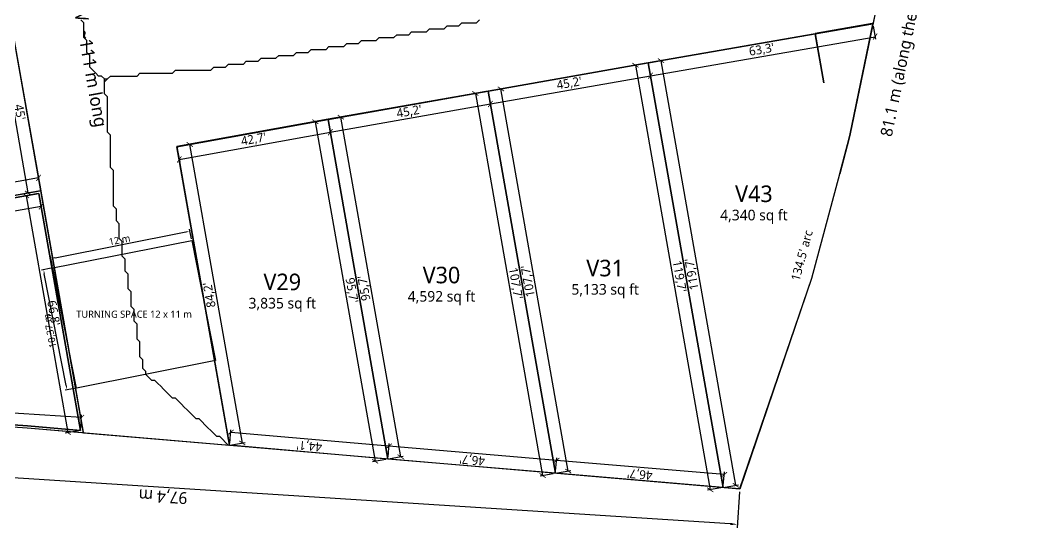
# Model space of a CAD drawing. Header units: metres. Extents: x 77 to 647, y -942 to -10.
# Drawn here: x 379.6 to 464.4, y -212.9 to -169.9 of the extents above; entities that cross this region are included whole.
import ezdxf
from ezdxf.enums import TextEntityAlignment as Align

# ---------------------------------------------------------------- set-up
doc = ezdxf.new("R2010")
doc.units = ezdxf.units.M
for name, color, linetype in [('COLONY_BOUNDARY', 3, 'Continuous'), ('DIM_BOUNDARY', 3, 'Continuous'), ('DIM_OTHER', 6, 'Continuous'), ('DIM_PLOTS', 5, 'Continuous'), ('DIM_PLOTS_ARC', 5, 'Continuous'), ('LANDSCAPE', 72, 'Continuous'), ('PLOT_TEXT', 7, 'Continuous'), ('PLOTS', 1, 'Continuous'), ('ROAD_CENTRELINE', 9, 'Continuous'), ('ROAD_TEXT', 7, 'Continuous'), ('ROADS', 8, 'Continuous'), ('TURNING_SPACE', 30, 'Continuous')]:
    doc.layers.add(name, color=color, linetype=linetype)
doc.styles.add('OpenSans', font='OpenSans-Regular.ttf')
doc.dimstyles.new('PLOT_FT', dxfattribs={"dimtxt": 0.75, "dimasz": 0.45, "dimexe": 0.225, "dimexo": 0.1875, "dimgap": 0.15, "dimtad": 1, "dimdec": 1, "dimlfac": 3.28084, "dimtxsty": 'OpenSans', "dimblk": 'ARCHTICK', "dimcen": 2.5, "dimazin": 3, "dimtfac": 1, "dimtmove": 0, "dimatfit": 3})
doc.dimstyles.new('ROAD_M', dxfattribs={"dimtxt": 1, "dimasz": 0.6, "dimexe": 0.3, "dimexo": 0.25, "dimgap": 0.2, "dimtad": 1, "dimdec": 1, "dimtxsty": 'OpenSans', "dimcen": 2.5, "dimazin": 3, "dimtfac": 1, "dimtmove": 0, "dimatfit": 3})
doc.dimstyles.new('SMALL_M', dxfattribs={"dimtxt": 0.6, "dimasz": 0.36, "dimexe": 0.18, "dimexo": 0.15, "dimgap": 0.12, "dimtad": 1, "dimtxsty": 'OpenSans', "dimcen": 2.5, "dimazin": 3, "dimtfac": 1, "dimtmove": 0, "dimatfit": 3})

# ---------------------------------------------------------------- blocks, each defined once
blk = doc.blocks.new('_ARCHTICK')
at = {"color": 0, "linetype": 'BYBLOCK', "const_width": 0.15}
blk.add_lwpolyline([(-0.5, -0.5), (0.5, 0.5)], dxfattribs=at)
blk = doc.blocks.new('*D168')
at = {"color": 0}
for p, q in [((378.811, -170.909), (377.69, -171.107)), ((377.912, -171.068), (380.294, -184.576)), ((381.192, -184.417), (380.072, -184.615))]:
    blk.add_line(p, q, dxfattribs=at)
at = {"layer": 'Defpoints'}
for p in [(377.912, -171.068), (378.995, -170.877), (381.377, -184.385)]:
    blk.add_point(p, dxfattribs=at)
at = {"layer": 'DIM_PLOTS', "color": 0, "xscale": 0.44999999999999996, "yscale": 0.44999999999999996}
for p, rotation in [((377.912, -171.068), 99.99999999999983), ((380.294, -184.576), -80.00000000000017)]:
    blk.add_blockref('_ARCHTICK', p, dxfattribs=dict(at, rotation=rotation))
at = {"layer": 'DIM_PLOTS', "color": 0, "insert": (379.62, -177.731), "char_height": 0.75, "attachment_point": 5, "rotation": 280, "style": 'OpenSans'}
blk.add_mtext("45'", dxfattribs=at)
blk = doc.blocks.new('*D169')
at = {"color": 0}
for p, q in [((381.345, -184.2), (381.147, -183.08)), ((381.186, -183.301), (354.172, -188.064)), ((354.331, -188.963), (354.133, -187.843))]:
    blk.add_line(p, q, dxfattribs=at)
at = {"layer": 'Defpoints'}
for p in [(381.186, -183.301), (381.377, -184.385), (354.363, -189.148)]:
    blk.add_point(p, dxfattribs=at)
at = {"layer": 'DIM_PLOTS', "color": 0, "xscale": 0.44999999999999996, "yscale": 0.44999999999999996}
for p, rotation in [((381.186, -183.301), 10.000000000000028), ((354.172, -188.064), -169.99999999999997)]:
    blk.add_blockref('_ARCHTICK', p, dxfattribs=dict(at, rotation=rotation))
at = {"layer": 'DIM_PLOTS', "color": 0, "insert": (367.77, -186.2), "char_height": 0.75, "attachment_point": 5, "rotation": 190, "style": 'OpenSans'}
blk.add_mtext("90'", dxfattribs=at)
blk = doc.blocks.new('*D172')
at = {"color": 0}
for p, q in [((393.092, -180.628), (394.212, -180.43)), ((398.449, -205.731), (393.991, -180.469)), ((397.551, -205.889), (398.671, -205.692))]:
    blk.add_line(p, q, dxfattribs=at)
at = {"layer": 'Defpoints'}
for p in [(392.907, -180.661), (397.366, -205.922), (398.449, -205.731)]:
    blk.add_point(p, dxfattribs=at)
at = {"layer": 'DIM_PLOTS', "color": 0, "xscale": 0.44999999999999996, "yscale": 0.44999999999999996}
for p, rotation in [((393.991, -180.469), 100.0102022379769), ((398.449, -205.731), 280.0102022379769)]:
    blk.add_blockref('_ARCHTICK', p, dxfattribs=dict(at, rotation=rotation))
at = {"layer": 'DIM_PLOTS', "color": 0, "insert": (395.703, -193.191), "char_height": 0.75, "attachment_point": 5, "rotation": 100.0102, "style": 'OpenSans'}
blk.add_mtext("84,2'", dxfattribs=at)
blk = doc.blocks.new('*D173')
at = {"color": 0}
for p, q in [((405.734, -178.538), (405.936, -179.657)), ((393.103, -181.743), (405.896, -179.436)), ((392.941, -180.845), (393.142, -181.965))]:
    blk.add_line(p, q, dxfattribs=at)
at = {"layer": 'Defpoints'}
for p in [(405.701, -178.353), (392.907, -180.661), (393.103, -181.743)]:
    blk.add_point(p, dxfattribs=at)
at = {"layer": 'DIM_PLOTS', "color": 0, "xscale": 0.44999999999999996, "yscale": 0.44999999999999996}
for p, rotation in [((405.896, -179.436), 10.223841209174205), ((393.103, -181.743), 190.2238412091742)]:
    blk.add_blockref('_ARCHTICK', p, dxfattribs=dict(at, rotation=rotation))
at = {"layer": 'DIM_PLOTS', "color": 0, "insert": (399.406, -180.073), "char_height": 0.75, "attachment_point": 5, "rotation": 10.22384, "style": 'OpenSans'}
blk.add_mtext("42,7'", dxfattribs=at)
blk = doc.blocks.new('*D174')
at = {"color": 0}
for p, q in [((405.516, -178.386), (404.396, -178.583)), ((404.618, -178.544), (409.683, -207.273)), ((410.582, -207.115), (409.462, -207.312))]:
    blk.add_line(p, q, dxfattribs=at)
at = {"layer": 'Defpoints'}
for p in [(404.618, -178.544), (405.701, -178.353), (410.767, -207.082)]:
    blk.add_point(p, dxfattribs=at)
at = {"layer": 'DIM_PLOTS', "color": 0, "xscale": 0.44999999999999996, "yscale": 0.44999999999999996}
for p, rotation in [((404.618, -178.544), 100.00000558437017), ((409.683, -207.273), -79.99999441562983)]:
    blk.add_blockref('_ARCHTICK', p, dxfattribs=dict(at, rotation=rotation))
at = {"layer": 'DIM_PLOTS', "color": 0, "insert": (407.667, -192.817), "char_height": 0.75, "attachment_point": 5, "rotation": 280.00001, "style": 'OpenSans'}
blk.add_mtext("95,7'", dxfattribs=at)
blk = doc.blocks.new('*D175')
at = {"color": 0}
for p, q in [((397.382, -205.735), (397.48, -204.602)), ((410.861, -205.986), (397.461, -204.826)), ((410.783, -206.895), (410.881, -205.762))]:
    blk.add_line(p, q, dxfattribs=at)
at = {"layer": 'Defpoints'}
for p in [(397.366, -205.922), (410.861, -205.986), (410.767, -207.082)]:
    blk.add_point(p, dxfattribs=at)
at = {"layer": 'DIM_PLOTS', "color": 0, "xscale": 0.44999999999999996, "yscale": 0.44999999999999996}
for p, rotation in [((397.461, -204.826), 175.05186449853036), ((410.861, -205.986), 355.05186449853034)]:
    blk.add_blockref('_ARCHTICK', p, dxfattribs=dict(at, rotation=rotation))
at = {"layer": 'DIM_PLOTS', "color": 0, "insert": (404.116, -205.929), "char_height": 0.75, "attachment_point": 5, "rotation": 175.05186, "style": 'OpenSans'}
blk.add_mtext("44,1'", dxfattribs=at)
blk = doc.blocks.new('*D176')
at = {"color": 0}
for p, q in [((419.287, -176.148), (419.484, -177.268)), ((405.892, -179.436), (419.445, -177.047)), ((405.734, -178.538), (405.931, -179.658))]:
    blk.add_line(p, q, dxfattribs=at)
at = {"layer": 'Defpoints'}
for p in [(419.254, -175.963), (405.701, -178.353), (405.892, -179.436)]:
    blk.add_point(p, dxfattribs=at)
at = {"layer": 'DIM_PLOTS', "color": 0, "xscale": 0.44999999999999996, "yscale": 0.44999999999999996}
for p, rotation in [((419.445, -177.047), 10.00000000000001), ((405.892, -179.436), 190)]:
    blk.add_blockref('_ARCHTICK', p, dxfattribs=dict(at, rotation=rotation))
at = {"layer": 'DIM_PLOTS', "color": 0, "insert": (412.577, -177.725), "char_height": 0.75, "attachment_point": 5, "rotation": 10, "style": 'OpenSans'}
blk.add_mtext("45,2'", dxfattribs=at)
blk = doc.blocks.new('*D177')
at = {"color": 0}
for p, q in [((419.069, -175.996), (417.949, -176.194)), ((418.171, -176.154), (423.871, -208.482)), ((424.77, -208.324), (423.649, -208.521))]:
    blk.add_line(p, q, dxfattribs=at)
at = {"layer": 'Defpoints'}
for p in [(418.171, -176.154), (419.254, -175.963), (424.954, -208.291)]:
    blk.add_point(p, dxfattribs=at)
at = {"layer": 'DIM_PLOTS', "color": 0, "xscale": 0.44999999999999996, "yscale": 0.44999999999999996}
for p, rotation in [((418.171, -176.154), 100.00000496271156), ((423.871, -208.482), -79.99999503728844)]:
    blk.add_blockref('_ARCHTICK', p, dxfattribs=dict(at, rotation=rotation))
at = {"layer": 'DIM_PLOTS', "color": 0, "insert": (421.538, -192.227), "char_height": 0.75, "attachment_point": 5, "rotation": 280, "style": 'OpenSans'}
blk.add_mtext("107,7'", dxfattribs=at)
blk = doc.blocks.new('*D178')
at = {"color": 0}
for p, q in [((410.783, -206.895), (410.879, -205.762)), ((425.048, -207.195), (410.86, -205.986)), ((424.97, -208.104), (425.067, -206.971))]:
    blk.add_line(p, q, dxfattribs=at)
at = {"layer": 'Defpoints'}
for p in [(410.767, -207.082), (425.048, -207.195), (424.954, -208.291)]:
    blk.add_point(p, dxfattribs=at)
at = {"layer": 'DIM_PLOTS', "color": 0, "xscale": 0.44999999999999996, "yscale": 0.44999999999999996}
for p, rotation in [((410.86, -205.986), 175.12943952551535), ((425.048, -207.195), 355.12943952551535)]:
    blk.add_blockref('_ARCHTICK', p, dxfattribs=dict(at, rotation=rotation))
at = {"layer": 'DIM_PLOTS', "color": 0, "insert": (417.909, -207.114), "char_height": 0.75, "attachment_point": 5, "rotation": 175.12944, "style": 'OpenSans'}
blk.add_mtext("46,7'", dxfattribs=at)
blk = doc.blocks.new('*D179')
at = {"color": 0}
for p, q in [((405.886, -178.321), (407.006, -178.123)), ((411.85, -206.891), (406.784, -178.162)), ((410.951, -207.049), (412.072, -206.852))]:
    blk.add_line(p, q, dxfattribs=at)
at = {"layer": 'Defpoints'}
for p in [(405.701, -178.353), (411.85, -206.891), (410.767, -207.082)]:
    blk.add_point(p, dxfattribs=at)
at = {"layer": 'DIM_PLOTS', "color": 0, "xscale": 0.44999999999999996, "yscale": 0.44999999999999996}
for p, rotation in [((406.784, -178.162), 100.0000074623791), ((411.85, -206.891), 280.00000746237913)]:
    blk.add_blockref('_ARCHTICK', p, dxfattribs=dict(at, rotation=rotation))
at = {"layer": 'DIM_PLOTS', "color": 0, "insert": (408.8, -192.618), "char_height": 0.75, "attachment_point": 5, "rotation": 100.00001, "style": 'OpenSans'}
blk.add_mtext("95,7'", dxfattribs=at)
blk = doc.blocks.new('*D180')
at = {"color": 0}
for p, q in [((432.84, -173.758), (433.037, -174.879)), ((419.445, -177.047), (432.998, -174.657)), ((419.287, -176.148), (419.484, -177.268))]:
    blk.add_line(p, q, dxfattribs=at)
at = {"layer": 'Defpoints'}
for p in [(432.807, -173.574), (419.254, -175.963), (419.445, -177.047)]:
    blk.add_point(p, dxfattribs=at)
at = {"layer": 'DIM_PLOTS', "color": 0, "xscale": 0.44999999999999996, "yscale": 0.44999999999999996}
for p, rotation in [((432.998, -174.657), 10.000000000000052), ((419.445, -177.047), 190.00000000000006)]:
    blk.add_blockref('_ARCHTICK', p, dxfattribs=dict(at, rotation=rotation))
at = {"layer": 'DIM_PLOTS', "color": 0, "insert": (426.13, -175.335), "char_height": 0.75, "attachment_point": 5, "rotation": 10, "style": 'OpenSans'}
blk.add_mtext("45,2'", dxfattribs=at)
blk = doc.blocks.new('*D181')
at = {"color": 0}
for p, q in [((432.622, -173.606), (431.502, -173.804)), ((431.724, -173.765), (438.059, -209.691)), ((438.957, -209.533), (437.837, -209.73))]:
    blk.add_line(p, q, dxfattribs=at)
at = {"layer": 'Defpoints'}
for p in [(431.724, -173.765), (432.807, -173.574), (439.142, -209.5)]:
    blk.add_point(p, dxfattribs=at)
at = {"layer": 'DIM_PLOTS', "color": 0, "xscale": 0.44999999999999996, "yscale": 0.44999999999999996}
for p, rotation in [((431.724, -173.765), 100.00000446559616), ((438.059, -209.691), -79.99999553440384)]:
    blk.add_blockref('_ARCHTICK', p, dxfattribs=dict(at, rotation=rotation))
at = {"layer": 'DIM_PLOTS', "color": 0, "insert": (435.408, -191.637), "char_height": 0.75, "attachment_point": 5, "rotation": 280, "style": 'OpenSans'}
blk.add_mtext("119,7'", dxfattribs=at)
blk = doc.blocks.new('*D182')
at = {"color": 0}
for p, q in [((424.97, -208.104), (425.067, -206.971)), ((439.235, -208.404), (425.048, -207.195)), ((439.158, -209.313), (439.254, -208.18))]:
    blk.add_line(p, q, dxfattribs=at)
at = {"layer": 'Defpoints'}
for p in [(424.954, -208.291), (439.235, -208.404), (439.142, -209.5)]:
    blk.add_point(p, dxfattribs=at)
at = {"layer": 'DIM_PLOTS', "color": 0, "xscale": 0.44999999999999996, "yscale": 0.44999999999999996}
for p, rotation in [((425.048, -207.195), 175.12943952551524), ((439.235, -208.404), 355.12943952551524)]:
    blk.add_blockref('_ARCHTICK', p, dxfattribs=dict(at, rotation=rotation))
at = {"layer": 'DIM_PLOTS', "color": 0, "insert": (432.097, -208.323), "char_height": 0.75, "attachment_point": 5, "rotation": 175.12944, "style": 'OpenSans'}
blk.add_mtext("46,7'", dxfattribs=at)
blk = doc.blocks.new('*D183')
at = {"color": 0}
for p, q in [((419.439, -175.931), (420.559, -175.733)), ((426.038, -208.1), (420.337, -175.772)), ((425.139, -208.258), (426.259, -208.061))]:
    blk.add_line(p, q, dxfattribs=at)
at = {"layer": 'Defpoints'}
for p in [(419.254, -175.963), (424.954, -208.291), (426.038, -208.1)]:
    blk.add_point(p, dxfattribs=at)
at = {"layer": 'DIM_PLOTS', "color": 0, "xscale": 0.44999999999999996, "yscale": 0.44999999999999996}
for p, rotation in [((420.337, -175.772), 100.00000663165895), ((426.038, -208.1), 280.00000663165895)]:
    blk.add_blockref('_ARCHTICK', p, dxfattribs=dict(at, rotation=rotation))
at = {"layer": 'DIM_PLOTS', "color": 0, "insert": (422.67, -192.027), "char_height": 0.75, "attachment_point": 5, "rotation": 100.00001, "style": 'OpenSans'}
blk.add_mtext("107,7'", dxfattribs=at)
blk = doc.blocks.new('*D213')
at = {"color": 0}
for p, q in [((381.03, -184.649), (379.91, -184.846)), ((380.131, -184.807), (383.666, -204.85)), ((384.564, -204.692), (383.444, -204.889))]:
    blk.add_line(p, q, dxfattribs=at)
at = {"layer": 'Defpoints'}
for p in [(380.131, -184.807), (381.215, -184.616), (384.749, -204.659)]:
    blk.add_point(p, dxfattribs=at)
at = {"layer": 'DIM_PLOTS', "color": 0, "xscale": 0.44999999999999996, "yscale": 0.44999999999999996}
for p, rotation in [((380.131, -184.807), 100.00067583325792), ((383.666, -204.85), -79.99932416674208)]:
    blk.add_blockref('_ARCHTICK', p, dxfattribs=dict(at, rotation=rotation))
at = {"layer": 'DIM_PLOTS', "color": 0, "insert": (382.416, -194.738), "char_height": 0.75, "attachment_point": 5, "rotation": 280.00068, "style": 'OpenSans'}
blk.add_mtext("66,8'", dxfattribs=at)
blk = doc.blocks.new('*D214')
at = {"color": 0}
for p, q in [((359.788, -202.909), (359.859, -201.773)), ((384.818, -203.561), (359.845, -201.998)), ((384.761, -204.472), (384.832, -203.337))]:
    blk.add_line(p, q, dxfattribs=at)
at = {"layer": 'Defpoints'}
for p in [(359.776, -203.096), (384.818, -203.561), (384.749, -204.659)]:
    blk.add_point(p, dxfattribs=at)
at = {"layer": 'DIM_PLOTS', "color": 0, "xscale": 0.44999999999999996, "yscale": 0.44999999999999996}
for p, rotation in [((359.845, -201.998), 176.41784377502313), ((384.818, -203.561), 356.41784377502313)]:
    blk.add_blockref('_ARCHTICK', p, dxfattribs=dict(at, rotation=rotation))
at = {"layer": 'DIM_PLOTS', "color": 0, "insert": (372.298, -203.304), "char_height": 0.75, "attachment_point": 5, "rotation": 176.41784, "style": 'OpenSans'}
blk.add_mtext("82,1'", dxfattribs=at)
blk = doc.blocks.new('*D216')
at = {"color": 0}
for p, q in [((381.247, -184.801), (381.445, -185.921)), ((357.453, -189.923), (381.406, -185.7)), ((357.295, -189.024), (357.492, -190.145))]:
    blk.add_line(p, q, dxfattribs=at)
at = {"layer": 'Defpoints'}
for p in [(381.215, -184.616), (357.262, -188.84), (357.453, -189.923)]:
    blk.add_point(p, dxfattribs=at)
at = {"layer": 'DIM_PLOTS', "color": 0, "xscale": 0.44999999999999996, "yscale": 0.44999999999999996}
for p, rotation in [((381.406, -185.7), 10.000000000000039), ((357.453, -189.923), 190.00000000000003)]:
    blk.add_blockref('_ARCHTICK', p, dxfattribs=dict(at, rotation=rotation))
at = {"layer": 'DIM_PLOTS', "color": 0, "insert": (369.338, -187.294), "char_height": 0.75, "attachment_point": 5, "rotation": 10, "style": 'OpenSans'}
blk.add_mtext("79,8'", dxfattribs=at)
blk = doc.blocks.new('*D231')
at = {"color": 0}
for p, q in [((451.858, -170.454), (452.053, -171.575)), ((432.996, -174.657), (452.014, -171.353)), ((432.839, -173.758), (433.034, -174.879))]:
    blk.add_line(p, q, dxfattribs=at)
at = {"layer": 'Defpoints'}
for p in [(451.826, -170.269), (432.807, -173.574), (432.996, -174.657)]:
    blk.add_point(p, dxfattribs=at)
at = {"layer": 'DIM_PLOTS', "color": 0, "xscale": 0.44999999999999996, "yscale": 0.44999999999999996}
for p, rotation in [((452.014, -171.353), 9.855579579512034), ((432.996, -174.657), 189.85557957951204)]:
    blk.add_blockref('_ARCHTICK', p, dxfattribs=dict(at, rotation=rotation))
at = {"layer": 'DIM_PLOTS', "color": 0, "insert": (442.415, -172.488), "char_height": 0.75, "attachment_point": 5, "rotation": 9.85558, "style": 'OpenSans'}
blk.add_mtext("63,3'", dxfattribs=at)
blk = doc.blocks.new('*D232')
at = {"color": 0}
for p, q in [((432.992, -173.541), (434.112, -173.344)), ((440.225, -209.308), (433.891, -173.383)), ((439.326, -209.466), (440.447, -209.269))]:
    blk.add_line(p, q, dxfattribs=at)
at = {"layer": 'Defpoints'}
for p in [(432.807, -173.574), (439.142, -209.499), (440.225, -209.308)]:
    blk.add_point(p, dxfattribs=at)
at = {"layer": 'DIM_PLOTS', "color": 0, "xscale": 0.44999999999999996, "yscale": 0.44999999999999996}
for p, rotation in [((433.891, -173.383), 99.99990972582293), ((440.225, -209.308), 279.99990972582293)]:
    blk.add_blockref('_ARCHTICK', p, dxfattribs=dict(at, rotation=rotation))
at = {"layer": 'DIM_PLOTS', "color": 0, "insert": (436.541, -191.436), "char_height": 0.75, "attachment_point": 5, "rotation": 99.99991, "style": 'OpenSans'}
blk.add_mtext("119,7'", dxfattribs=at)
blk = doc.blocks.new('_CLOSEDFILLED')
at = {"color": 0, "linetype": 'BYBLOCK'}
blk.add_solid([(-1, 0.16), (0, 0), (-1, -0.16)], dxfattribs=at)
blk = doc.blocks.new('*D251')
at = {"color": 0}
for p, q in [((343.374, -203.619), (343.178, -206.663)), ((439.759, -212.575), (343.796, -206.402)), ((440.534, -209.869), (440.338, -212.913))]:
    blk.add_line(p, q, dxfattribs=at)
at = {"layer": 'Defpoints'}
for p in [(343.39, -203.37), (440.55, -209.62), (440.357, -212.614)]:
    blk.add_point(p, dxfattribs=at)
at = {"layer": 'DIM_BOUNDARY', "color": 0, "xscale": 0.6, "yscale": 0.6}
for p, rotation in [((343.197, -206.364), 176.31941217055387), ((440.357, -212.614), 356.31941217055385)]:
    blk.add_blockref('_CLOSEDFILLED', p, dxfattribs=dict(at, rotation=rotation))
at = {"layer": 'DIM_BOUNDARY', "color": 0, "insert": (391.732, -210.187), "char_height": 1, "attachment_point": 5, "rotation": 176.31941, "style": 'OpenSans'}
blk.add_mtext('97,4 m', dxfattribs=at)
blk = doc.blocks.new('*D269')
at = {"color": 0}
for p, q in [((382.246, -190.932), (381.432, -191.092)), ((383.539, -200.876), (381.678, -191.411)), ((384.246, -201.103), (383.432, -201.264))]:
    blk.add_line(p, q, dxfattribs=at)
at = {"layer": 'Defpoints'}
for p in [(382.393, -190.903), (383.608, -201.229), (384.393, -201.075)]:
    blk.add_point(p, dxfattribs=at)
at = {"layer": 'DIM_OTHER', "color": 0, "xscale": 0.36, "yscale": 0.36}
for p, rotation in [((381.608, -191.057), 101.12395509444504), ((383.608, -201.229), 281.123955094445)]:
    blk.add_blockref('_CLOSEDFILLED', p, dxfattribs=dict(at, rotation=rotation))
at = {"layer": 'DIM_OTHER', "color": 0, "insert": (382.196, -196.224), "char_height": 0.6, "attachment_point": 5, "rotation": 101.12396, "style": 'OpenSans'}
blk.add_mtext('10,37 m', dxfattribs=at)
blk = doc.blocks.new('*D270')
at = {"color": 0}
for p, q in [((382.592, -190.049), (393.66, -187.872)), ((394.139, -188.441), (393.979, -187.626)), ((382.364, -190.756), (382.204, -189.941))]:
    blk.add_line(p, q, dxfattribs=at)
at = {"layer": 'Defpoints'}
for p in [(394.168, -188.588), (382.239, -190.118), (382.393, -190.903)]:
    blk.add_point(p, dxfattribs=at)
at = {"layer": 'DIM_OTHER', "color": 0, "xscale": 0.36, "yscale": 0.36}
for p, rotation in [((394.013, -187.803), 11.123955094445101), ((382.239, -190.118), 191.1239550944451)]:
    blk.add_blockref('_CLOSEDFILLED', p, dxfattribs=dict(at, rotation=rotation))
at = {"layer": 'DIM_OTHER', "color": 0, "insert": (388.045, -188.548), "char_height": 0.6, "attachment_point": 5, "rotation": 11.12396, "style": 'OpenSans'}
blk.add_mtext('12 m', dxfattribs=at)

msp = doc.modelspace()

# ---------------------------------------------------------------- linework, layer by layer
at = {"layer": 'COLONY_BOUNDARY'}
msp.add_lwpolyline([(431.09, -108.36), (448.39, -121.73), (464.45, -132.24), (460.01, -142.83), (453.45, -162.43), (449.83, -179.95), (446.64, -191.8), (440.55, -209.62), (380.23, -204.48), (363.26, -203.28)], dxfattribs=at)
at = {"layer": 'LANDSCAPE'}
for points in [[(354.363, -189.148), (381.326, -184.394), (381.331, -184.393), (381.336, -184.393), (381.341, -184.393), (381.346, -184.394), (381.35, -184.395), (381.355, -184.397), (381.359, -184.399), (381.364, -184.402), (381.367, -184.405), (381.371, -184.408), (381.374, -184.412), (381.377, -184.416), (381.379, -184.42), (381.381, -184.425), (381.383, -184.429), (381.384, -184.434), (384.978, -204.822), (384.979, -204.826), (384.979, -204.831), (384.978, -204.836), (384.978, -204.841), (384.976, -204.845), (384.975, -204.85), (384.973, -204.854), (384.97, -204.858), (384.967, -204.862), (384.964, -204.866), (384.96, -204.869), (384.956, -204.872), (384.952, -204.874), (384.948, -204.876), (384.943, -204.878), (384.939, -204.879), (384.934, -204.88), (384.929, -204.88), (384.924, -204.88), (380.23, -204.48), (380.23, -204.48), (363.261, -203.28)], [(363.275, -203.081), (380.253, -204.281), (380.253, -204.281), (384.748, -204.659), (384.749, -204.659), (384.749, -204.658), (381.215, -184.617), (381.215, -184.616), (381.213, -184.616), (357.262, -188.84)]]:
    msp.add_lwpolyline(points, dxfattribs=at)
at = {"layer": 'PLOTS'}
for points in [[(451.826, -170.269), (451.826, -170.269), (449.83, -179.951), (449.83, -179.951), (446.64, -191.799), (440.526, -209.616), (439.142, -209.499), (432.807, -173.574), (451.826, -170.269)], [(351.982, -175.64), (378.995, -170.877), (381.377, -184.385), (354.363, -189.148), (351.982, -175.64)], [(432.807, -173.574), (439.142, -209.5), (424.954, -208.291), (419.254, -175.963), (432.807, -173.574)], [(419.254, -175.963), (424.954, -208.291), (410.767, -207.082), (405.701, -178.353), (419.254, -175.963)], [(405.701, -178.353), (410.767, -207.082), (397.366, -205.922), (392.907, -180.661), (405.701, -178.353)], [(357.262, -188.84), (381.215, -184.616), (384.749, -204.659), (380.253, -204.281), (363.274, -203.081), (363.267, -203.08), (363.266, -203.08), (363.259, -203.08), (359.776, -203.096), (357.262, -188.84)]]:
    msp.add_lwpolyline(points, close=True, dxfattribs=at)
at = {"layer": 'ROAD_CENTRELINE'}
for points in [[(386.78, -174.932), (386.53, -174.682), (386.28, -174.682), (386.03, -174.432), (385.78, -174.182), (385.53, -173.932), (385.53, -173.682), (385.53, -173.432), (385.53, -173.182), (385.53, -172.932), (385.28, -172.682), (385.28, -172.432), (385.28, -172.182), (385.28, -171.932), (385.28, -171.682), (385.03, -171.432), (385.03, -171.182), (385.03, -170.932), (385.03, -170.682), (385.03, -170.432), (385.03, -170.182), (384.78, -169.932)], [(387.03, -174.932), (387.28, -174.682), (387.53, -174.682), (387.78, -174.682), (388.03, -174.682), (388.28, -174.682), (388.53, -174.682), (388.78, -174.682), (389.03, -174.682), (389.28, -174.682), (389.53, -174.682), (389.78, -174.432), (390.03, -174.432), (390.28, -174.432), (390.53, -174.432), (390.78, -174.432), (391.03, -174.432), (391.28, -174.432), (391.53, -174.432), (391.78, -174.432), (392.03, -174.432), (392.28, -174.432), (392.53, -174.432), (392.78, -174.182), (393.03, -174.182), (393.28, -174.182), (393.53, -174.182), (393.78, -174.182), (394.03, -174.182), (394.28, -174.182), (394.53, -174.182), (394.78, -174.182), (395.03, -174.182), (395.28, -174.182), (395.53, -174.182), (395.78, -174.182), (396.03, -173.932), (396.28, -173.932), (396.53, -173.932), (396.78, -173.932), (397.03, -173.932), (397.28, -173.682), (397.53, -173.682), (397.78, -173.682), (398.03, -173.682), (398.28, -173.682), (398.53, -173.682), (398.78, -173.432), (399.03, -173.432), (399.28, -173.432), (399.53, -173.432), (399.78, -173.432), (400.03, -173.182), (400.28, -173.182), (400.53, -173.182), (400.78, -173.182), (401.03, -173.182), (401.28, -173.182), (401.53, -172.932), (401.78, -172.932), (402.03, -172.932), (402.28, -172.932), (402.53, -172.932), (402.78, -172.932), (403.03, -172.682), (403.28, -172.682), (403.53, -172.682), (403.78, -172.682), (404.03, -172.682), (404.28, -172.432), (404.53, -172.432), (404.78, -172.432), (405.03, -172.432), (405.28, -172.432), (405.53, -172.432), (405.78, -172.182), (406.03, -172.182), (406.28, -172.182), (406.53, -172.182), (406.78, -172.182), (407.03, -172.182), (407.28, -171.932), (407.53, -171.932), (407.78, -171.932), (408.03, -171.932), (408.28, -171.932), (408.53, -171.682), (408.78, -171.682), (409.03, -171.682), (409.28, -171.682), (409.53, -171.682), (409.78, -171.682), (410.03, -171.432), (410.28, -171.432), (410.53, -171.432), (410.78, -171.432), (411.03, -171.432), (411.28, -171.432), (411.53, -171.182), (411.78, -171.182), (412.03, -171.182), (412.28, -171.182), (412.53, -171.182), (412.78, -170.932), (413.03, -170.932), (413.28, -170.932), (413.53, -170.932), (413.78, -170.932), (414.03, -170.932), (414.28, -170.682), (414.53, -170.682), (414.78, -170.682), (415.03, -170.682), (415.28, -170.682), (415.53, -170.682), (415.78, -170.432), (416.03, -170.432), (416.28, -170.432), (416.53, -170.432), (416.78, -170.432), (417.03, -170.182), (417.28, -170.182), (417.53, -170.182), (417.78, -170.182), (418.03, -170.182), (418.28, -170.182), (418.53, -169.932)], [(386.78, -175.182), (386.78, -174.932)], [(386.78, -175.182), (387.03, -174.932)], [(386.78, -174.932), (387.03, -174.932)], [(397.28, -205.932), (397.03, -205.682), (396.78, -205.432), (396.53, -205.182), (396.28, -205.182), (396.03, -204.932), (395.78, -204.682), (395.53, -204.432), (395.28, -204.182), (395.03, -203.932), (394.78, -203.682), (394.53, -203.682), (394.28, -203.432), (394.03, -203.182), (393.78, -202.932), (393.53, -202.682), (393.28, -202.432), (393.03, -202.182), (392.78, -201.932), (392.53, -201.932), (392.28, -201.682), (392.03, -201.432), (391.78, -201.182), (391.53, -200.932), (391.28, -200.682), (391.03, -200.432), (390.78, -200.432), (390.53, -200.182), (390.28, -199.932), (390.28, -199.682), (390.03, -199.432), (390.03, -199.182), (390.03, -198.932), (390.03, -198.682), (389.78, -198.432), (389.78, -198.182), (389.78, -197.932), (389.78, -197.682), (389.78, -197.432), (389.78, -197.182), (389.53, -196.932), (389.53, -196.682), (389.53, -196.432), (389.53, -196.182), (389.53, -195.932), (389.53, -195.682), (389.28, -195.432), (389.28, -195.182), (389.28, -194.932), (389.28, -194.682), (389.28, -194.432), (389.03, -194.182), (389.03, -193.932), (389.03, -193.682), (389.03, -193.432), (389.03, -193.182), (389.03, -192.932), (388.78, -192.682), (388.78, -192.432), (388.78, -192.182), (388.78, -191.932), (388.78, -191.682), (388.78, -191.432), (388.53, -191.182), (388.53, -190.932), (388.53, -190.682), (388.53, -190.432), (388.53, -190.182), (388.28, -189.932), (388.28, -189.682), (388.28, -189.432), (388.28, -189.182), (388.28, -188.932), (388.28, -188.682), (388.03, -188.432), (388.03, -188.182), (388.03, -187.932), (388.03, -187.682), (388.03, -187.432), (388.03, -187.182), (387.78, -186.932), (387.78, -186.682), (387.78, -186.432), (387.78, -186.182), (387.78, -185.932), (387.53, -185.682), (387.53, -185.432), (387.53, -185.182), (387.53, -184.932), (387.53, -184.682), (387.53, -184.432), (387.53, -184.182), (387.53, -183.932), (387.53, -183.682), (387.53, -183.432), (387.53, -183.182), (387.53, -182.932), (387.53, -182.682), (387.28, -182.432), (387.28, -182.182), (387.28, -181.932), (387.28, -181.682), (387.28, -181.432), (387.28, -181.182), (387.28, -180.932), (387.28, -180.682), (387.28, -180.432), (387.28, -180.182), (387.28, -179.932), (387.28, -179.682), (387.03, -179.432), (387.03, -179.182), (387.03, -178.932), (387.03, -178.682), (387.03, -178.432), (387.03, -178.182), (387.03, -177.932), (387.03, -177.682), (387.03, -177.432), (387.03, -177.182), (387.03, -176.932), (387.03, -176.682), (387.03, -176.432), (386.78, -176.182), (386.78, -175.932), (386.78, -175.682), (386.78, -175.432), (386.78, -175.182)]]:
    msp.add_lwpolyline(points, dxfattribs=at)
at = {"layer": 'ROADS'}
msp.add_lwpolyline([(453.45, -162.43), (449.907, -179.579), (451.826, -170.29), (451.827, -170.285), (451.827, -170.28), (451.827, -170.275), (451.826, -170.27), (451.825, -170.265), (451.824, -170.261), (451.821, -170.256), (451.819, -170.252), (451.816, -170.248), (451.813, -170.245), (451.809, -170.241), (451.806, -170.238), (451.801, -170.236), (451.797, -170.234), (451.792, -170.232), (451.788, -170.231), (451.783, -170.23), (451.778, -170.229), (451.773, -170.23), (451.768, -170.23), (446.937, -171.082), (447.673, -175.253), (446.942, -171.108), (432.806, -173.564), (432.805, -173.564), (432.805, -173.564), (419.252, -175.954), (419.252, -175.954), (419.252, -175.954), (405.699, -178.343), (405.699, -178.343), (405.699, -178.343), (392.905, -180.651), (392.905, -180.651), (392.904, -180.651), (392.903, -180.652), (397.36, -205.94), (384.99, -204.89), (368.36, -110.55)], dxfattribs=at)
for points in [[(449.907, -179.579), (449.83, -179.949), (449.83, -179.949), (449.907, -179.579)], [(449.83, -179.949), (449.83, -179.95), (449.03, -182.95), (449.027, -182.933), (449.83, -179.951), (449.83, -179.949)]]:
    msp.add_lwpolyline(points, close=True, dxfattribs=at)
at = {"layer": 'TURNING_SPACE'}
msp.add_lwpolyline([(384.393, -201.075), (382.393, -190.903), (394.168, -188.588), (396.168, -198.759), (384.393, -201.075)], close=True, dxfattribs=at)

# ---------------------------------------------------------------- texts
at = {"layer": 'DIM_BOUNDARY', "style": 'OpenSans'}
msp.add_text('81.1 m (along the boundary)', height=1, rotation=78.32577, dxfattribs=at).set_placement((454.684, -171.284), align=Align.MIDDLE_CENTER)
at = {"layer": 'DIM_PLOTS_ARC', "style": 'OpenSans'}
msp.add_text("134.5' arc", height=0.75, rotation=74.93323, dxfattribs=at).set_placement((445.816, -189.859), align=Align.MIDDLE_CENTER)
at = {"layer": 'PLOT_TEXT', "style": 'OpenSans'}
for s, height, p in [('V43', 1.4, (441.756, -184.642)), ('4,340 sq ft', 0.9, (441.756, -186.442)), ('V30', 1.4, (415.305, -191.517)), ('V31', 1.4, (429.161, -190.927)), ('V29', 1.4, (401.825, -192.097)), ('5,133 sq ft', 0.9, (429.161, -192.727)), ('3,835 sq ft', 0.9, (401.825, -193.897)), ('4,592 sq ft', 0.9, (415.305, -193.317))]:
    msp.add_text(s, height=height, dxfattribs=at).set_placement(p, align=Align.MIDDLE_CENTER)
at = {"layer": 'ROAD_TEXT', "style": 'OpenSans'}
msp.add_text('S2  12 m ROW  ~111 m long', height=1.1, rotation=-79.89603, dxfattribs=at).set_placement((384.876, -169.867), align=Align.MIDDLE_CENTER)
at = {"layer": 'TURNING_SPACE', "style": 'OpenSans'}
msp.add_text('TURNING SPACE 12 x 11 m', height=0.6, dxfattribs=at).set_placement((389.28, -194.831), align=Align.MIDDLE_CENTER)

# ---------------------------------------------------------------- dimensions: what is measured, and where the dimension line sits
at = {"layer": 'DIM_BOUNDARY'}
dim = msp.add_linear_dim(base=(440.357, -212.614), p1=(440.55, -209.62), p2=(343.39, -203.37), angle=176.31941, dimstyle='ROAD_M', dxfattribs=at)
dim.commit()
dim.dimension.update_dxf_attribs({"geometry": '*D251', "text_midpoint": (391.732, -210.187)})
at = {"layer": 'DIM_OTHER'}
for base, p1, p2, angle, picture, middle in [((382.239, -190.118), (382.393, -190.903), (394.168, -188.588), 11.12396, '*D270', (388.045, -188.548)), ((383.608, -201.229), (384.393, -201.075), (382.393, -190.903), 101.12396, '*D269', (382.196, -196.224))]:
    dim = msp.add_linear_dim(base=base, p1=p1, p2=p2, angle=angle, dimstyle='SMALL_M', dxfattribs=at)
    dim.commit()
    dim.dimension.update_dxf_attribs({"geometry": picture, "text_midpoint": middle})
at = {"layer": 'DIM_PLOTS'}
for base, p1, p2, angle, picture, middle in [((432.996, -174.657), (432.807, -173.574), (451.826, -170.269), 9.85558, '*D231', (442.415, -172.488)), ((377.912, -171.068), (378.995, -170.877), (381.377, -184.385), 280, '*D168', (379.62, -177.731)), ((419.445, -177.047), (419.254, -175.963), (432.807, -173.574), 10, '*D180', (426.13, -175.335)), ((431.724, -173.765), (432.807, -173.574), (439.142, -209.5), 280, '*D181', (435.408, -191.637)), ((440.225, -209.308), (439.142, -209.499), (432.807, -173.574), 99.99991, '*D232', (436.541, -191.436)), ((426.038, -208.1), (424.954, -208.291), (419.254, -175.963), 100.00001, '*D183', (422.67, -192.027)), ((405.892, -179.436), (405.701, -178.353), (419.254, -175.963), 10, '*D176', (412.577, -177.725)), ((418.171, -176.154), (419.254, -175.963), (424.954, -208.291), 280, '*D177', (421.538, -192.227)), ((411.85, -206.891), (410.767, -207.082), (405.701, -178.353), 100.00001, '*D179', (408.8, -192.618)), ((393.103, -181.743), (392.907, -180.661), (405.701, -178.353), 10.22384, '*D173', (399.406, -180.073)), ((404.618, -178.544), (405.701, -178.353), (410.767, -207.082), 280.00001, '*D174', (407.667, -192.817)), ((398.449, -205.731), (397.366, -205.922), (392.907, -180.661), 100.0102, '*D172', (395.703, -193.191)), ((381.186, -183.301), (381.377, -184.385), (354.363, -189.148), 190, '*D169', (367.77, -186.2)), ((357.453, -189.923), (357.262, -188.84), (381.215, -184.616), 10, '*D216', (369.338, -187.294)), ((380.131, -184.807), (381.215, -184.616), (384.749, -204.659), 280.00068, '*D213', (382.416, -194.738)), ((384.818, -203.561), (384.749, -204.659), (359.776, -203.096), 176.41784, '*D214', (372.298, -203.304)), ((410.861, -205.986), (410.767, -207.082), (397.366, -205.922), 175.05186, '*D175', (404.116, -205.929)), ((425.048, -207.195), (424.954, -208.291), (410.767, -207.082), 175.12944, '*D178', (417.909, -207.114)), ((439.235, -208.404), (439.142, -209.5), (424.954, -208.291), 175.12944, '*D182', (432.097, -208.323))]:
    dim = msp.add_linear_dim(base=base, p1=p1, p2=p2, angle=angle, dimstyle='PLOT_FT', dxfattribs=at)
    dim.commit()
    dim.dimension.update_dxf_attribs({"geometry": picture, "text_midpoint": middle})

doc.saveas('drawing.dxf')
